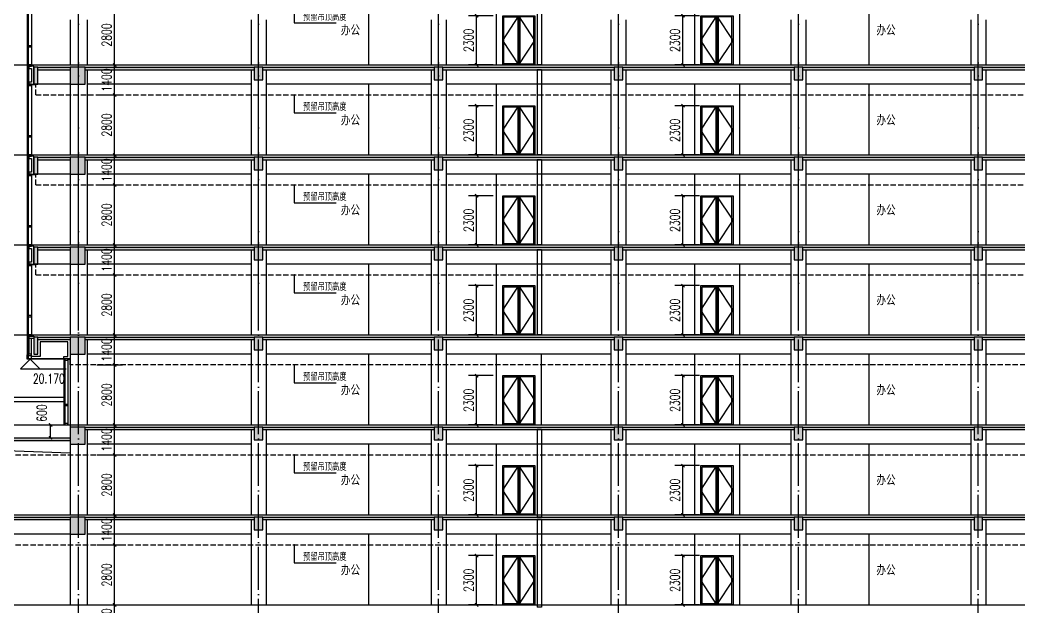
# Model space of a CAD drawing. Extents: x -781494 to 378714, y -27129 to 259749.
# Drawn here: x 35964 to 82603, y 99845 to 127243 of the extents above; entities that cross this region are included whole.
import ezdxf

# ---------------------------------------------------------------- set-up
doc = ezdxf.new("R2010")
doc.units = 0
doc.header["$LTSCALE"] = 1000
doc.header["$MEASUREMENT"] = 0
doc.linetypes.add('104-6 轴网$0$DOTE', pattern=[2.42, 2, -0.2, 0.02, -0.2])
doc.linetypes.add('DASH', pattern=[0.35, 0.25, -0.1])
for name, color, linetype in [('$AUDIT-BAD-LAYER', 7, 'Continuous'), ('01-标注_尺寸', 124, 'Continuous'), ('01-标注_标高', 200, 'Continuous'), ('01-标注_符号', 200, 'Continuous'), ('02-TEXT_标注', 130, 'Continuous'), ('05-填充_天正', 26, 'Continuous'), ('104-6 轴网$0$A_AXIS-轴线', 36, '104-6 轴网$0$DOTE'), ('A-C_窗', 140, 'Continuous'), ('A-C_门', 150, 'Continuous'), ('A-D_龙骨', 152, 'Continuous'), ('A-SUR_保温', 222, 'Continuous'), ('A-SUR_吊顶', 40, 'Continuous'), ('A-SUR_看线', 231, 'Continuous'), ('A-SUR_面层', 191, 'Continuous'), ('A-TECH_结构', 21, 'Continuous'), ('A-金属背板', 30, 'Continuous'), ('A_STR-砌块墙', 121, 'Continuous'), ('A_STR-砼墙', 51, 'Continuous'), ('A_STR-砼柱', 51, 'Continuous'), ('D_铝板', 181, 'Continuous'), ('PUB_HATCH', 8, 'Continuous')]:
    doc.layers.add(name, color=color, linetype=linetype)
doc.styles.add('104-6 轴网$0$_TCH_AXIS', font='STXIHEI.TTF', dxfattribs={"width": 0.75})
doc.styles.add('_TCH_DIM', font='SIMPLEX', dxfattribs={"bigfont": 'GBCBIG'})
doc.styles.add('_TCH_DIM_T3', font='SIMPLEX', dxfattribs={"width": 0.705882, "bigfont": 'GBCBIG'})
doc.dimstyles.new('_TCH_ARCH&&150', dxfattribs={"dimtxt": 446.25, "dimasz": 150, "dimexe": 375, "dimexo": 450, "dimgap": 150, "dimtad": 1, "dimdec": 0, "dimzin": 0, "dimdsep": 46, "dimtxsty": '_TCH_DIM_T3', "dimblk": 'ARCHTICK', "dimcen": 0.09, "dimclrt": 7, "dimazin": 2, "dimtfac": 1, "dimtdec": 0, "dimtix": 1, "dimtmove": 2, "dimatfit": 3, "dimfxl": 0, "dimtolj": 1, "dimtzin": 0, "dimarcsym": 0})

# ---------------------------------------------------------------- blocks, each defined once
blk = doc.blocks.new('1523m')
at = {"layer": 'A-C_门'}
for points in [[(0, 2300), (1500, 2300), (1500, 0), (0, 0)], [(50, 2250), (700, 2250), (700, 50), (50, 50)], [(1450, 2250), (800, 2250), (800, 50), (1450, 50)]]:
    blk.add_lwpolyline(points, close=True, dxfattribs=at)
for points in [[(750, 0), (0, 1150), (750, 2300)], [(750, 2300), (750, 0)], [(750, 0), (1500, 1150), (750, 2300)]]:
    blk.add_lwpolyline(points, dxfattribs=at)
blk = doc.blocks.new('*U18')
at = {"layer": 'A-SUR_看线'}
for p, q in [((-11675, -1990, -1500), (-11675, 1310, -1500)), ((-5725, -1990, -1500), (-5725, 1310, -1500)), ((3525, 1310, -1500), (3525, -1990, -1500)), ((5625, 1310, -1500), (5625, -1990, -1500)), ((11675, -1990, -1500), (11675, 1310, -1500))]:
    blk.add_line(p, q, dxfattribs=at)
at = {"layer": 'A_STR-砌块墙'}
for p, q in [((-3825, 1990), (-3825, -2090)), ((-3625, 1990), (-3825, 1990)), ((-3625, 1990), (-3625, -2090)), ((-3625, -2090), (-3825, -2090))]:
    blk.add_line(p, q, dxfattribs=at)
at = {"layer": 'A-C_门'}
for p in [(-5425, -1990, -1500), (3825, -1990, -1500)]:
    blk.add_blockref('1523m', p, dxfattribs=at)
blk = doc.blocks.new('*U19')
at = {"layer": 'A-SUR_看线', "color": 0, "linetype": 'ByBlock', "lineweight": -2, "transparency": 16777216}
for p in [(0, 4200), (0, 0)]:
    blk.add_blockref('*U18', p, dxfattribs=at)
blk = doc.blocks.new('*U31')
at = {"layer": 'A-SUR_看线'}
for p, q in [((-11675, -1990, -1500), (-11675, 1310, -1500)), ((-5725, -1990, -1500), (-5725, 1310, -1500)), ((3525, 1310, -1500), (3525, -1990, -1500)), ((5625, 1310, -1500), (5625, -1990, -1500)), ((11675, -1990, -1500), (11675, 1310, -1500))]:
    blk.add_line(p, q, dxfattribs=at)
at = {"layer": 'A_STR-砌块墙'}
for p, q in [((-3825, 1990), (-3825, -1990)), ((-3625, 1990), (-3825, 1990)), ((-3625, 1990), (-3625, -1990)), ((-3625, -1990), (-3825, -1990))]:
    blk.add_line(p, q, dxfattribs=at)
at = {"layer": 'A-C_门'}
for p in [(-5425, -1990, -1500), (3825, -1990, -1500)]:
    blk.add_blockref('1523m', p, dxfattribs=at)
blk = doc.blocks.new('*U32')
at = {"layer": 'A-SUR_看线', "color": 0, "linetype": 'ByBlock', "lineweight": -2, "transparency": 16777216}
for p in [(0, 12600), (0, 8400), (0, 4200), (0, 0)]:
    blk.add_blockref('*U31', p, dxfattribs=at)
blk = doc.blocks.new('*U33')
at = {"layer": 'A-SUR_看线'}
for p, q in [((-11675, -1990, -1500), (-11675, 1310, -1500)), ((-5725, -1990, -1500), (-5725, 1310, -1500)), ((-3625, -1990, -1500), (-3625, 1310, -1500)), ((3525, 1310, -1500), (3525, -1990, -1500)), ((5625, 1310, -1500), (5625, -1990, -1500)), ((11675, -1990, -1500), (11675, 1310, -1500))]:
    blk.add_line(p, q, dxfattribs=at)
at = {"layer": 'A-C_门'}
for p in [(-5425, -1990, -1500), (3825, -1990, -1500)]:
    blk.add_blockref('1523m', p, dxfattribs=at)
blk = doc.blocks.new('*U34')
at = {"layer": '$AUDIT-BAD-LAYER'}
blk.add_blockref('*U33', (0, 0), dxfattribs=at)
at = {"layer": 'A-SUR_看线', "color": 0, "linetype": 'ByBlock', "lineweight": -2, "transparency": 16777216}
blk.add_blockref('*U33', (0, 0), dxfattribs=at)
blk = doc.blocks.new('*U37')
at = {"layer": '02-TEXT_标注', "style": '104-6 轴网$0$_TCH_AXIS', "width": 0.75}
blk.add_text('办公', height=428.1, dxfattribs=at).set_placement((-430, -171))
blk = doc.blocks.new('*U38')
at = {"layer": '02-TEXT_标注', "color": 0, "linetype": 'ByBlock', "lineweight": -2, "transparency": 16777216}
for p in [(0, 29400), (25000, 29400), (0, 25200), (25000, 25200), (0, 21000), (25000, 21000), (0, 16800), (25000, 16800), (0, 12600), (25000, 12600), (0, 8400), (25000, 8400), (0, 4200), (25000, 4200), (0, 0), (25000, 0)]:
    blk.add_blockref('*U37', p, dxfattribs=at)
blk = doc.blocks.new('_ArchTick')
at = {"color": 0, "linetype": 'ByBlock', "const_width": 0.4}
blk.add_lwpolyline([(-0.5, -0.5), (0.5, 0.5)], dxfattribs=at)
blk = doc.blocks.new('*D440')
at = {"layer": '01-标注_尺寸', "color": 0, "lineweight": -2, "transparency": 16777216}
for p, q in [((575, 1150), (-575, 1150)), ((-200, -1150), (-200, 1150)), ((575, -1150), (-575, -1150))]:
    blk.add_line(p, q, dxfattribs=at)
at = {"layer": 'Defpoints', "color": 0, "transparency": 16777216}
for p in [(-200, 1150), (1025, 1150), (1025, -1150)]:
    blk.add_point(p, dxfattribs=at)
at = {"layer": '01-标注_尺寸', "color": 0, "lineweight": -2, "transparency": 16777216, "xscale": 150, "yscale": 150, "zscale": 150}
for p, rotation in [((-200, 1150), 90), ((-200, -1150), 270)]:
    blk.add_blockref('_ArchTick', p, dxfattribs=dict(at, rotation=rotation))
at = {"layer": '01-标注_尺寸', "color": 7, "transparency": 16777216, "insert": (-573, 0), "char_height": 446.2, "attachment_point": 5, "rotation": 90, "style": '_TCH_DIM_T3'}
blk.add_mtext('\\A1;2300', dxfattribs=at)
blk = doc.blocks.new('*D441')
at = {"layer": '01-标注_尺寸', "color": 0, "lineweight": -2, "transparency": 16777216}
for p, q in [((575, 1150), (-575, 1150)), ((-200, -1150), (-200, 1150)), ((575, -1150), (-575, -1150))]:
    blk.add_line(p, q, dxfattribs=at)
at = {"layer": 'Defpoints', "color": 0, "transparency": 16777216}
for p in [(-200, 1150), (1025, 1150), (1025, -1150)]:
    blk.add_point(p, dxfattribs=at)
at = {"layer": '01-标注_尺寸', "color": 0, "lineweight": -2, "transparency": 16777216, "xscale": 150, "yscale": 150, "zscale": 150}
for p, rotation in [((-200, 1150), 90), ((-200, -1150), 270)]:
    blk.add_blockref('_ArchTick', p, dxfattribs=dict(at, rotation=rotation))
at = {"layer": '01-标注_尺寸', "color": 7, "transparency": 16777216, "insert": (-573, 0), "char_height": 446.2, "attachment_point": 5, "rotation": 90, "style": '_TCH_DIM_T3'}
blk.add_mtext('\\A1;2300', dxfattribs=at)
blk = doc.blocks.new('jtrsytrs')
at = {"layer": 'A-C_窗'}
for p, q in [((-2400, 2100), (-2400, -2200)), ((-2350, 2100), (-2350, -2200)), ((-2200, -930), (-2200, -2200))]:
    blk.add_line(p, q, dxfattribs=at)
blk = doc.blocks.new('kyuhtr')
at = {"const_width": 20}
blk.add_lwpolyline([(50, 0), (0, 0)], dxfattribs=at)
blk.add_lwpolyline([(50, -30), (200, -30), (200, 30), (50, 30)], close=True)
blk = doc.blocks.new('fedwatgerwtg')
at = {"layer": 'A-SUR_吊顶', "linetype": 'DASH'}
blk.add_lwpolyline([(-400, -470), (-400, 0), (-200, 0)], dxfattribs=at)
blk = doc.blocks.new('hyreatea')
at = {"layer": 'A-SUR_保温'}
blk.add_lwpolyline([(200, 770), (200, 610), (200, 610), (200, 130), (80, 130), (80, 30), (300, 30), (300, 710), (300, 710), (300, 870), (200, 870), (200, 870), (80, 870), (80, 770), (200, 770)], dxfattribs=at)
at = {"layer": 'A-金属背板'}
blk.add_line((80, 30), (80, 870), dxfattribs=at)
blk = doc.blocks.new('_FZH')
blk.add_lwpolyline([(-0.5, -0.5), (0.5, -0.5), (0.5, 0.5), (-0.5, 0.5)], close=True)
at = {"layer": 'PUB_HATCH'}
blk.add_solid([(-0.5, -0.5), (0.5, -0.5), (-0.5, 0.5), (0.5, 0.5)], dxfattribs=at)
blk = doc.blocks.new('njgdfjhtrs')
at = {"layer": '05-填充_天正'}
for points in [[(-400, -220), (-400, -100), (-1900, -100), (-1900, -220)], [(8200, -220), (8200, -100), (300, -100), (300, -220)], [(16600, -220), (16600, -100), (8600, -100), (8600, -220)], [(25000, -220), (25000, -100), (17000, -100), (17000, -220)], [(33400, -220), (33400, -100), (25400, -100), (25400, -220)], [(41800, -220), (41800, -100), (33800, -100), (33800, -220)], [(50100, -220), (50100, -100), (42200, -100), (42200, -220)]]:
    blk.add_hatch(color=256, dxfattribs=at).paths.add_polyline_path(points)
at = {"layer": '01-标注_符号'}
for p, q in [((10061, -1400), (10061, -2240)), ((10061, -2240), (12028, -2240))]:
    blk.add_line(p, q, dxfattribs=at)
at = {"layer": '01-标注_符号', "const_width": 40}
blk.add_lwpolyline([(10061, -1380, 1), (10061, -1420, 1)], format="xyb", close=True, dxfattribs=at)
at = {"layer": '104-6 轴网$0$A_AXIS-轴线'}
for points in [[(0, -2100), (0, 2100)], [(8400, -2100), (8400, 2100)], [(16800, -2100), (16800, 2100)], [(25200, -2100), (25200, 2100)], [(33600, -2100), (33600, 2100)], [(42000, -2100), (42000, 2100)]]:
    blk.add_lwpolyline(points, dxfattribs=at)
at = {"layer": 'A-C_窗'}
for p, q in [((-2400, 2100), (-2400, -2100)), ((-2350, 2100), (-2350, -2100)), ((-2200, 2100), (-2200, 0)), ((-2200, -960), (-2200, -2100))]:
    blk.add_line(p, q, dxfattribs=at)
at = {"layer": 'A-SUR_吊顶', "linetype": 'DASH'}
blk.add_line((-2000, -1400), (51000, -1400), dxfattribs=at)
at = {"layer": 'A-SUR_面层'}
blk.add_line((-2200, 0), (51200, 0), dxfattribs=at)
at = {"layer": 'A-TECH_结构'}
for p, q in [((-2400, -220), (-2400, -220)), ((-400, -900), (-2100, -900)), ((8050, -900), (400, -900)), ((16450, -900), (8750, -900)), ((24850, -900), (17150, -900)), ((33250, -900), (25550, -900)), ((41650, -900), (33950, -900)), ((50000, -900), (42350, -900))]:
    blk.add_line(p, q, dxfattribs=at)
for points in [[(-400, 2100), (-400, 0)], [(400, 2100), (400, 0)], [(8050, 2100), (8050, 0)], [(8750, 2100), (8750, 0)], [(16450, 2100), (16450, 0)], [(17150, 2100), (17150, 0)], [(24850, 2100), (24850, 0)], [(25550, 2100), (25550, 0)], [(33250, 2100), (33250, 0)], [(33950, 2100), (33950, 0)], [(41650, 2100), (41650, 0)], [(42350, 2100), (42350, 0)], [(-400, -220), (-400, -2100)], [(400, -220), (400, -2100)], [(8050, -220), (8050, -2100)], [(8750, -220), (8750, -2100)], [(16450, -220), (16450, -2100)], [(17150, -220), (17150, -2100)], [(24850, -220), (24850, -2100)], [(25550, -220), (25550, -2100)], [(33250, -220), (33250, -2100)], [(33950, -220), (33950, -2100)], [(41650, -220), (41650, -2100)], [(42350, -220), (42350, -2100)]]:
    blk.add_lwpolyline(points, dxfattribs=at)
at = {"layer": 'A_STR-砼墙'}
for p, q in [((-1900, -100), (-400, -100)), ((-1900, -220), (-400, -220)), ((300, -100), (8200, -100)), ((300, -220), (8200, -220)), ((8600, -100), (16600, -100)), ((8600, -220), (16600, -220)), ((17000, -100), (25000, -100)), ((17000, -220), (25000, -220)), ((25400, -100), (33400, -100)), ((25400, -220), (33400, -220)), ((33800, -100), (41800, -100)), ((33800, -220), (41800, -220)), ((42200, -100), (50100, -100)), ((42200, -220), (50100, -220))]:
    blk.add_line(p, q, dxfattribs=at)
at = {"color": 2}
blk.add_blockref('hyreatea', (-2400, -930), dxfattribs=at)
at = {"color": 2, "xscale": -1}
blk.add_blockref('fedwatgerwtg', (-2400, -930), dxfattribs=at)
at = {"layer": 'A-D_龙骨'}
for p in [(-2400, 870), (-2400, -30), (-2400, -930)]:
    blk.add_blockref('kyuhtr', p, dxfattribs=at)
at = {"layer": 'A_STR-砼柱'}
for p, xscale, yscale, zscale in [((-2000, -500), 199.9999999999418, 800.0000000518048, 800.0000000518048), ((-50, -500), 700, 800, 800), ((8400, -400), 400, 600, 600), ((16800, -400), 400, 600, 600), ((25200, -400), 400, 600, 600), ((33600, -400), 400, 600, 600), ((42000, -400), 400, 600, 600)]:
    blk.add_blockref('_FZH', p, dxfattribs=dict(at, xscale=xscale, yscale=yscale, zscale=zscale))
at = {"layer": '02-TEXT_标注', "style": '_TCH_DIM'}
blk.add_text('预留吊顶高度', height=337.6, dxfattribs=at).set_placement((10478, -2135))
blk = doc.blocks.new('jrsdtr4e')
at = {"layer": '05-填充_天正'}
for points in [[(-400, -220), (-400, -100), (-1900, -100), (-1900, -220)], [(8200, -220), (8200, -100), (300, -100), (300, -220)], [(16600, -220), (16600, -100), (8600, -100), (8600, -220)], [(25000, -220), (25000, -100), (17000, -100), (17000, -220)], [(33400, -220), (33400, -100), (25400, -100), (25400, -220)], [(41800, -220), (41800, -100), (33800, -100), (33800, -220)], [(50100, -220), (50100, -100), (42200, -100), (42200, -220)]]:
    blk.add_hatch(color=256, dxfattribs=at).paths.add_polyline_path(points)
at = {"layer": '01-标注_符号'}
for p, q in [((10061, -1400), (10061, -2240)), ((10061, -2240), (12028, -2240))]:
    blk.add_line(p, q, dxfattribs=at)
at = {"layer": '01-标注_符号', "const_width": 40}
blk.add_lwpolyline([(10061, -1380, 1), (10061, -1420, 1)], format="xyb", close=True, dxfattribs=at)
at = {"layer": '104-6 轴网$0$A_AXIS-轴线'}
blk.add_lwpolyline([(0, -2100), (0, 2100)], dxfattribs=at)
at = {"layer": 'A-C_窗'}
for p, q in [((-2400, 2100), (-2400, -1130)), ((-2350, 2100), (-2350, -1110)), ((-2200, 2100), (-2200, 0)), ((-700, -1110), (-700, -2100)), ((-650, -1130), (-650, -2100)), ((-500, -1130), (-500, -2100))]:
    blk.add_line(p, q, dxfattribs=at)
blk.add_lwpolyline([(-2200, -1110), (-2200, -161)], dxfattribs=at)
at = {"layer": 'A-SUR_保温'}
blk.add_lwpolyline([(-2100, -161), (-2320, -161), (-2320, -60), (-2200, -60), (-2200, -60), (-2100, -60)], close=True, dxfattribs=at)
blk.add_lwpolyline([(-400, -1110), (-500, -1110), (-500, -1110), (-700, -1110), (-700, -1010), (-500, -1010), (-500, -320), (-1800, -320), (-1800, -1000), (-2200, -1000), (-2200, -161)], dxfattribs=at)
at = {"layer": 'A-SUR_吊顶', "linetype": 'DASH'}
blk.add_lwpolyline([(51200, -1400), (-400, -1400), (-400, -1140), (-500, -1140)], dxfattribs=at)
at = {"layer": 'A-SUR_面层'}
blk.add_line((-2200, 0), (51200, 0), dxfattribs=at)
at = {"layer": 'A-TECH_结构'}
for p, q in [((-2400, -220), (-2400, -220)), ((8050, -900), (400, -900)), ((16450, -900), (8750, -900)), ((21600, -900), (17150, -900)), ((24850, -900), (21600, -900)), ((33250, -900), (25550, -900)), ((41650, -900), (33950, -900)), ((50000, -900), (42350, -900))]:
    blk.add_line(p, q, dxfattribs=at)
for points in [[(-400, 2100), (-400, 0)], [(400, 2100), (400, 0)], [(8050, 2100), (8050, 0)], [(8750, 2100), (8750, 0)], [(16450, 2100), (16450, 0)], [(17150, 2100), (17150, 0)], [(24850, 2100), (24850, 0)], [(25550, 2100), (25550, 0)], [(33250, 2100), (33250, 0)], [(33950, 2100), (33950, 0)], [(41650, 2100), (41650, 0)], [(42350, 2100), (42350, 0)], [(-400, -220), (-400, -2100)], [(400, -220), (400, -2100)], [(8050, -220), (8050, -2100)], [(8750, -220), (8750, -2100)], [(16450, -220), (16450, -2100)], [(17150, -220), (17150, -2100)], [(24850, -220), (24850, -2100)], [(25550, -220), (25550, -2100)], [(33250, -220), (33250, -2100)], [(33950, -220), (33950, -2100)], [(41650, -220), (41650, -2100)], [(42350, -220), (42350, -2100)]]:
    blk.add_lwpolyline(points, dxfattribs=at)
at = {"layer": 'A-金属背板'}
blk.add_line((-2320, -60), (-2320, -900), dxfattribs=at)
at = {"layer": 'A_STR-砼墙'}
for p, q in [((-1900, -100), (-400, -100)), ((-1900, -220), (-400, -220)), ((300, -100), (8200, -100)), ((300, -220), (8200, -220)), ((8600, -100), (16600, -100)), ((8600, -220), (16600, -220)), ((17000, -100), (25000, -100)), ((17000, -220), (25000, -220)), ((25400, -100), (33400, -100)), ((25400, -220), (33400, -220)), ((33800, -100), (41800, -100)), ((33800, -220), (41800, -220)), ((42200, -100), (50100, -100)), ((42200, -220), (50100, -220))]:
    blk.add_line(p, q, dxfattribs=at)
at = {"layer": 'D_铝板'}
for points in [[(-700, -1130), (-2400, -1130), (-2400, -930)], [(-700, -1110), (-2380, -1110), (-2380, -930)]]:
    blk.add_lwpolyline(points, dxfattribs=at)
at = {"layer": 'A-D_龙骨'}
for p in [(-2400, 870), (-2400, -30), (-2400, -930), (-700, -1140)]:
    blk.add_blockref('kyuhtr', p, dxfattribs=at)
at = {"layer": 'A_STR-砼柱'}
for p, xscale, yscale, zscale in [((-2000, -500), 200, 800, 800), ((-50, -500), 700, 800, 800), ((8400, -400), 400, 600, 600), ((16800, -400), 400, 600, 600), ((25200, -400), 400, 600, 600), ((33600, -400), 400, 600, 600), ((42000, -400), 400, 600, 600)]:
    blk.add_blockref('_FZH', p, dxfattribs=dict(at, xscale=xscale, yscale=yscale, zscale=zscale))
at = {"layer": '02-TEXT_标注', "style": '_TCH_DIM'}
blk.add_text('预留吊顶高度', height=337.6, dxfattribs=at).set_placement((10478, -2135))
blk = doc.blocks.new('*D442')
at = {"layer": '01-标注_尺寸', "color": 0, "lineweight": -2, "transparency": 16777216}
for p, q in [((-1869, 0), (-938, 0)), ((-1313, -600), (-1313, 0)), ((-1869, -600), (-938, -600))]:
    blk.add_line(p, q, dxfattribs=at)
at = {"layer": 'Defpoints', "color": 0, "transparency": 16777216}
for p in [(-2319, 0), (-1313, 0), (-2319, -600)]:
    blk.add_point(p, dxfattribs=at)
at = {"layer": '01-标注_尺寸', "color": 0, "lineweight": -2, "transparency": 16777216, "xscale": 150, "yscale": 150, "zscale": 150}
for p, rotation in [((-1313, 0), 90), ((-1313, -600), 270)]:
    blk.add_blockref('_ArchTick', p, dxfattribs=dict(at, rotation=rotation))
at = {"layer": '01-标注_尺寸', "color": 7, "transparency": 16777216, "insert": (-1725, 555), "char_height": 446.2, "attachment_point": 5, "rotation": 90, "style": '_TCH_DIM_T3'}
blk.add_mtext('\\A1;600', dxfattribs=at)
blk = doc.blocks.new('heaerwar')
at = {"layer": '05-填充_天正'}
for points in [[(-400, -220), (-400, -100), (-3200, -100), (-3200, -220)], [(8200, -220), (8200, -100), (300, -100), (300, -220)], [(16600, -220), (16600, -100), (8600, -100), (8600, -220)], [(25000, -220), (25000, -100), (17000, -100), (17000, -220)], [(33400, -220), (33400, -100), (25400, -100), (25400, -220)], [(41800, -220), (41800, -100), (33800, -100), (33800, -220)], [(50100, -220), (50100, -100), (42200, -100), (42200, -220)]]:
    blk.add_hatch(color=256, dxfattribs=at).paths.add_polyline_path(points)
at = {"layer": '01-标注_符号'}
for p, q in [((10061, -1400), (10061, -2240)), ((10061, -2240), (12028, -2240))]:
    blk.add_line(p, q, dxfattribs=at)
at = {"layer": '01-标注_符号', "const_width": 40}
blk.add_lwpolyline([(10061, -1380, 1), (10061, -1420, 1)], format="xyb", close=True, dxfattribs=at)
at = {"layer": 'A-SUR_吊顶', "linetype": 'DASH'}
blk.add_line((-3300, -1400), (51000, -1400), dxfattribs=at)
at = {"layer": 'A-SUR_面层'}
blk.add_line((-3500, 0), (51200, 0), dxfattribs=at)
at = {"layer": 'A-TECH_结构'}
for p, q in [((-400, -900), (-3400, -900)), ((8050, -900), (400, -900)), ((16450, -900), (8750, -900)), ((21400, -900), (17150, -900)), ((24850, -900), (21400, -900)), ((33250, -900), (25550, -900)), ((41650, -900), (33950, -900)), ((50000, -900), (42350, -900))]:
    blk.add_line(p, q, dxfattribs=at)
for points in [[(-400, 2100), (-400, 0)], [(400, 2100), (400, 0)], [(8050, 2100), (8050, 0)], [(8750, 2100), (8750, 0)], [(16450, 2100), (16450, 0)], [(17150, 2100), (17150, 0)], [(24850, 2100), (24850, 0)], [(25550, 2100), (25550, 0)], [(33250, 2100), (33250, 0)], [(33950, 2100), (33950, 0)], [(41650, 2100), (41650, 0)], [(42350, 2100), (42350, 0)], [(-400, -220), (-400, -2100)], [(400, -220), (400, -2100)], [(8050, -220), (8050, -2100)], [(8750, -220), (8750, -2100)], [(16450, -220), (16450, -2100)], [(17150, -220), (17150, -2100)], [(24850, -220), (24850, -2100)], [(25550, -220), (25550, -2100)], [(33250, -220), (33250, -2100)], [(33950, -220), (33950, -2100)], [(41650, -220), (41650, -2100)], [(42350, -220), (42350, -2100)]]:
    blk.add_lwpolyline(points, dxfattribs=at)
at = {"layer": 'A_STR-砼墙'}
for p, q in [((-3200, -100), (-400, -100)), ((-3200, -220), (-400, -220)), ((300, -100), (8200, -100)), ((300, -220), (8200, -220)), ((8600, -100), (16600, -100)), ((8600, -220), (16600, -220)), ((17000, -100), (25000, -100)), ((17000, -220), (25000, -220)), ((25400, -100), (33400, -100)), ((25400, -220), (33400, -220)), ((33800, -100), (41800, -100)), ((33800, -220), (41800, -220)), ((42200, -100), (50100, -100)), ((42200, -220), (50100, -220))]:
    blk.add_line(p, q, dxfattribs=at)
at = {"layer": 'A_STR-砼柱'}
for p, xscale, yscale, zscale in [((-50, -500), 700, 800, 800), ((8400, -400), 400, 600, 600), ((16800, -400), 400, 600, 600), ((25200, -400), 400, 600, 600), ((33600, -400), 400, 600, 600), ((42000, -400), 400, 600, 600)]:
    blk.add_blockref('_FZH', p, dxfattribs=dict(at, xscale=xscale, yscale=yscale, zscale=zscale))
at = {"layer": '02-TEXT_标注', "style": '_TCH_DIM'}
blk.add_text('预留吊顶高度', height=337.6, dxfattribs=at).set_placement((10478, -2135))
blk = doc.blocks.new('ghtsrhtrshy')
at = {"layer": 'A-SUR_面层'}
blk.add_line((-3500, 0), (51200, 0), dxfattribs=at)
at = {"layer": 'A-TECH_结构'}
for points in [[(-400, 2100), (-400, 0)], [(400, 2100), (400, 0)], [(8050, 2100), (8050, 0)], [(8750, 2100), (8750, 0)], [(16450, 2100), (16450, 0)], [(17150, 2100), (17150, 0)], [(24850, 2100), (24850, 0)], [(25550, 2100), (25550, 0)], [(33250, 2100), (33250, 0)], [(33950, 2100), (33950, 0)], [(41650, 2100), (41650, 0)], [(42350, 2100), (42350, 0)]]:
    blk.add_lwpolyline(points, dxfattribs=at)
blk = doc.blocks.new('*D445')
at = {"layer": '01-标注_尺寸', "color": 0, "lineweight": -2, "transparency": 16777216}
for p, q in [((-602, 700), (602, 700)), ((227, -2100), (227, 700)), ((-602, -2100), (602, -2100))]:
    blk.add_line(p, q, dxfattribs=at)
at = {"layer": 'Defpoints', "color": 0, "transparency": 16777216}
for p in [(-1052, 700), (227, 700), (-1052, -2100)]:
    blk.add_point(p, dxfattribs=at)
at = {"layer": '01-标注_尺寸', "color": 0, "lineweight": -2, "transparency": 16777216, "xscale": 150, "yscale": 150, "zscale": 150}
for p, rotation in [((227, 700), 90), ((227, -2100), 270)]:
    blk.add_blockref('_ArchTick', p, dxfattribs=dict(at, rotation=rotation))
at = {"layer": '01-标注_尺寸', "color": 7, "transparency": 16777216, "insert": (-146, -700), "char_height": 446.2, "attachment_point": 5, "rotation": 90, "style": '_TCH_DIM_T3'}
blk.add_mtext('\\A1;2800', dxfattribs=at)
blk = doc.blocks.new('*D446')
at = {"layer": '01-标注_尺寸', "color": 0, "lineweight": -2, "transparency": 16777216}
for p, q in [((-602, 2100), (602, 2100)), ((227, 700), (227, 2100)), ((-602, 700), (602, 700))]:
    blk.add_line(p, q, dxfattribs=at)
at = {"layer": 'Defpoints', "color": 0, "transparency": 16777216}
for p in [(-1052, 2100), (227, 2100), (-1052, 700)]:
    blk.add_point(p, dxfattribs=at)
at = {"layer": '01-标注_尺寸', "color": 0, "lineweight": -2, "transparency": 16777216, "xscale": 150, "yscale": 150, "zscale": 150}
for p, rotation in [((227, 2100), 90), ((227, 700), 270)]:
    blk.add_blockref('_ArchTick', p, dxfattribs=dict(at, rotation=rotation))
at = {"layer": '01-标注_尺寸', "color": 7, "transparency": 16777216, "insert": (-146, 1400), "char_height": 446.2, "attachment_point": 5, "rotation": 90, "style": '_TCH_DIM_T3'}
blk.add_mtext('\\A1;1400', dxfattribs=at)
blk = doc.blocks.new('*U39')
at = {"layer": '01-标注_尺寸'}
dim = blk.add_aligned_dim(p1=(1024.5, -1150), p2=(1024.5, 1150), distance=1224, dimstyle='_TCH_ARCH&&150', dxfattribs=at)
dim.commit()
dim.dimension.update_dxf_attribs({"geometry": '*D440', "text_midpoint": (-572.6, 0)})
blk = doc.blocks.new('*U40')
at = {"color": 0, "linetype": 'ByBlock', "lineweight": -2, "transparency": 16777216}
for p in [(0, 29400), (0, 25200), (0, 21000), (0, 16800), (0, 12600), (0, 8400), (0, 4200), (0, 0)]:
    blk.add_blockref('*U39', p, dxfattribs=at)
blk = doc.blocks.new('*U41')
at = {"layer": '01-标注_尺寸'}
dim = blk.add_aligned_dim(p1=(1024.5, -1150), p2=(1024.5, 1150), distance=1224, dimstyle='_TCH_ARCH&&150', dxfattribs=at)
dim.commit()
dim.dimension.update_dxf_attribs({"geometry": '*D441', "text_midpoint": (-572.6, 0)})
blk = doc.blocks.new('*U42')
at = {"color": 0, "linetype": 'ByBlock', "lineweight": -2, "transparency": 16777216}
for p in [(0, 29400), (0, 25200), (0, 21000), (0, 16800), (0, 12600), (0, 8400), (0, 4200), (0, 0)]:
    blk.add_blockref('*U41', p, dxfattribs=at)
blk = doc.blocks.new('grweat')
at = {"layer": '05-填充_天正'}
for points in [[(8200, -220), (8200, -100), (300, -100), (300, -220)], [(16600, -220), (16600, -100), (8600, -100), (8600, -220)], [(25000, -220), (25000, -100), (17000, -100), (17000, -220)], [(33400, -220), (33400, -100), (25400, -100), (25400, -220)], [(41800, -220), (41800, -100), (33800, -100), (33800, -220)], [(50100, -220), (50100, -100), (42200, -100), (42200, -220)], [(-400, -720), (-400, -600), (-3200, -600), (-3200, -720)]]:
    blk.add_hatch(color=256, dxfattribs=at).paths.add_polyline_path(points)
at = {"layer": '01-标注_符号'}
for p, q in [((10061, -1400), (10061, -2240)), ((10061, -2240), (12027.6, -2240))]:
    blk.add_line(p, q, dxfattribs=at)
at = {"layer": '01-标注_符号', "const_width": 40}
blk.add_lwpolyline([(10061, -1380, 1), (10061, -1420, 1)], format="xyb", close=True, dxfattribs=at)
at = {"layer": 'A-C_窗'}
for p, q in [((-700, 2100), (-700, 0)), ((-650, 2100), (-650, 0)), ((-500, 2100), (-500, 0))]:
    blk.add_line(p, q, dxfattribs=at)
at = {"layer": 'A-SUR_吊顶', "linetype": 'DASH'}
blk.add_lwpolyline([(-3500, -930), (-3300, -930), (-3300, -1400), (51000, -1400)], dxfattribs=at)
at = {"layer": 'A-SUR_看线'}
for p, q in [((-3700, 1300), (-700, 1300)), ((-3110, 1100, -1500), (-700, 1100))]:
    blk.add_line(p, q, dxfattribs=at)
at = {"layer": 'A-SUR_面层'}
blk.add_line((-3220, 0, -1500), (51200, 0), dxfattribs=at)
at = {"layer": 'A-TECH_结构'}
for p, q in [((8050, -900), (400, -900)), ((16450, -900), (8750, -900)), ((21400, -900), (17150, -900)), ((24850, -900), (17200, -900)), ((33250, -900), (25550, -900)), ((41650, -900), (33950, -900)), ((50000, -900), (42350, -900)), ((-400, -1320), (-3400, -1212.6, -1500))]:
    blk.add_line(p, q, dxfattribs=at)
for points in [[(-400, 2100), (-400, -100)], [(400, 2100), (400, 0)], [(8050, 2100), (8050, 0)], [(8750, 2100), (8750, 0)], [(16450, 2100), (16450, 0)], [(17150, 2100), (17150, 0)], [(24850, 2100), (24850, 0)], [(25550, 2100), (25550, 0)], [(33250, 2100), (33250, 0)], [(33950, 2100), (33950, 0)], [(41650, 2100), (41650, 0)], [(42350, 2100), (42350, 0)], [(-400, -220), (-400, -2100)], [(400, -220), (400, -2100)], [(8050, -220), (8050, -2100)], [(8750, -220), (8750, -2100)], [(16450, -220), (16450, -2100)], [(17150, -220), (17150, -2100)], [(24850, -220), (24850, -2100)], [(25550, -220), (25550, -2100)], [(33250, -220), (33250, -2100)], [(33950, -220), (33950, -2100)], [(41650, -220), (41650, -2100)], [(42350, -220), (42350, -2100)]]:
    blk.add_lwpolyline(points, dxfattribs=at)
at = {"layer": 'A_STR-砼墙'}
for p, q in [((300, -100), (8200, -100)), ((300, -220), (8200, -220)), ((8600, -100), (16600, -100)), ((8600, -220), (16600, -220)), ((17000, -100), (25000, -100)), ((17000, -220), (25000, -220)), ((25400, -100), (33400, -100)), ((25400, -220), (33400, -220)), ((33800, -100), (41800, -100)), ((33800, -220), (41800, -220)), ((42200, -100), (50100, -100)), ((42200, -220), (50100, -220)), ((-3200, -600), (-400, -600)), ((-3200, -720), (-400, -720))]:
    blk.add_line(p, q, dxfattribs=at)
at = {"layer": 'A-D_龙骨'}
for p in [(-700, 930), (-700, 30)]:
    blk.add_blockref('kyuhtr', p, dxfattribs=at)
at = {"layer": 'A_STR-砼柱'}
for p, xscale, yscale, zscale in [((-50, -500), 700, 800, 800), ((8400, -400), 400, 600, 600), ((16800, -400), 400, 600, 600), ((25200, -400), 400, 600, 600), ((33600, -400), 400, 600, 600), ((42000, -400), 400, 600, 600)]:
    blk.add_blockref('_FZH', p, dxfattribs=dict(at, xscale=xscale, yscale=yscale, zscale=zscale))
at = {"layer": '02-TEXT_标注', "style": '_TCH_DIM'}
blk.add_text('预留吊顶高度', height=337.59, dxfattribs=at).set_placement((10477.9, -2135))
at = {"layer": '01-标注_尺寸'}
dim = blk.add_linear_dim(base=(-1312.6, 0), p1=(-2319, -600), p2=(-2319, 0), angle=90, dimstyle='_TCH_ARCH&&150', dxfattribs=at)
dim.commit()
dim.dimension.update_dxf_attribs({"geometry": '*D442', "text_midpoint": (-1725.1, 555), "dimtype": 161})
blk = doc.blocks.new('*U92')
at = {"layer": '01-标注_尺寸'}
for p1, p2, picture, middle in [((-1052.2, 700), (-1052.2, 2100), '*D446', (-145.9, 1400)), ((-1052.2, -2100), (-1052.2, 700), '*D445', (-145.9, -700))]:
    dim = blk.add_aligned_dim(p1=p1, p2=p2, distance=-1279.4, dimstyle='_TCH_ARCH&&150', dxfattribs=at)
    dim.commit()
    dim.dimension.update_dxf_attribs({"geometry": picture, "text_midpoint": middle})
blk = doc.blocks.new('*U93')
at = {"color": 0, "linetype": 'ByBlock', "lineweight": -2, "transparency": 16777216}
for p in [(0, 29400), (0, 25200), (0, 21000), (0, 16800), (0, 12600), (0, 8400), (0, 4200), (0, 0)]:
    blk.add_blockref('*U92', p, dxfattribs=at)

msp = doc.modelspace()

# ---------------------------------------------------------------- linework, layer by layer
at = {"layer": '01-标注_标高'}
for p, q in [((36434.6, 111412.7), (35984.6, 110962.7)), ((36434.6, 111412.7), (36884.6, 110962.7)), ((35984.6, 110962.7), (38113, 110962.7))]:
    msp.add_line(p, q, dxfattribs=at)
at = {"layer": '01-标注_符号'}
for p, q in [((48764.5, 127942.7), (48764.5, 127102.7)), ((48764.5, 127102.7), (50731, 127102.7))]:
    msp.add_line(p, q, dxfattribs=at)
at = {"layer": '104-6 轴网$0$A_AXIS-轴线'}
for points in [[(38703.4, 81292.7), (38703.4, 136219.8)], [(47103.4, 81292.7), (47103.4, 136219.8)], [(55503.4, 81292.7), (55503.4, 136219.8)], [(63903.4, 81292.7), (63903.4, 136219.8)], [(72303.4, 81292.7), (72303.4, 136219.8)], [(80703.4, 81292.7), (80703.4, 136219.8)], [(34703.4, 125142.7), (93049.4, 125142.7)], [(34703.4, 120942.7), (93049.4, 120942.7)], [(34703.4, 116742.7), (93049.4, 116742.7)], [(34703.4, 112542.7), (93049.4, 112542.7)], [(34703.4, 108342.7), (93049.4, 108342.7)], [(34703.4, 104142.7), (93049.4, 104142.7)], [(34703.4, 99942.7), (93049.4, 99942.7)]]:
    msp.add_lwpolyline(points, dxfattribs=at)

# ---------------------------------------------------------------- block references
at = {"color": 2}
for name, p in [('jtrsytrs', (38703.4, 129342.7)), ('njgdfjhtrs', (38703.4, 125142.7)), ('njgdfjhtrs', (38703.4, 120942.7)), ('njgdfjhtrs', (38703.4, 116742.7)), ('jrsdtr4e', (38703.4, 112542.7)), ('grweat', (38703.4, 108342.7)), ('heaerwar', (38703.4, 104142.7)), ('ghtsrhtrshy', (38703.4, 99942.7))]:
    msp.add_blockref(name, p, dxfattribs=at)
for name, p in [('*U40', (57478.9, 101092.7)), ('*U42', (67113.3, 101092.7)), ('*U93', (40155.6, 97842.7))]:
    msp.add_blockref(name, p)
at = {"layer": '02-TEXT_标注'}
msp.add_blockref('*U38', (51374, 101540.1), dxfattribs=at)
at = {"layer": 'A-SUR_看线'}
for name, p in [('*U32', (63928.4, 114532.7, 1500)), ('*U34', (63928.4, 110332.7)), ('*U19', (63928.4, 101932.7, 1500))]:
    msp.add_blockref(name, p, dxfattribs=at)

# ---------------------------------------------------------------- texts
at = {"layer": '02-TEXT_标注', "style": '_TCH_DIM'}
msp.add_text('预留吊顶高度', height=337.59, dxfattribs=at).set_placement((49181.4, 127207.7))
at = {"layer": '02-TEXT_标注', "style": '_TCH_DIM', "width": 0.705882}
msp.add_text('20.170', height=446.25, dxfattribs=at).set_placement((36568, 110280.2))

doc.saveas('drawing.dxf')
